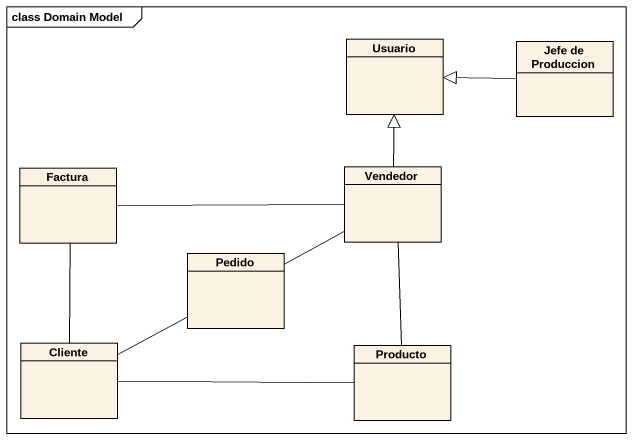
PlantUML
@startuml
mainframe class Domain Model
hide circle
hide empty members
class Usuario
class "Jefe de Produccion" as Jefe_de_Produccion
class Factura
class Vendedor
class Pedido
class Cliente
class Producto
Jefe_de_Produccion -left-|> Usuario
Vendedor -up-|> Usuario
Vendedor -left- Factura
Pedido -right- Vendedor
Cliente -up- Factura
Cliente -right- Pedido
Cliente -right- Producto
Producto -up- Vendedor
@enduml
